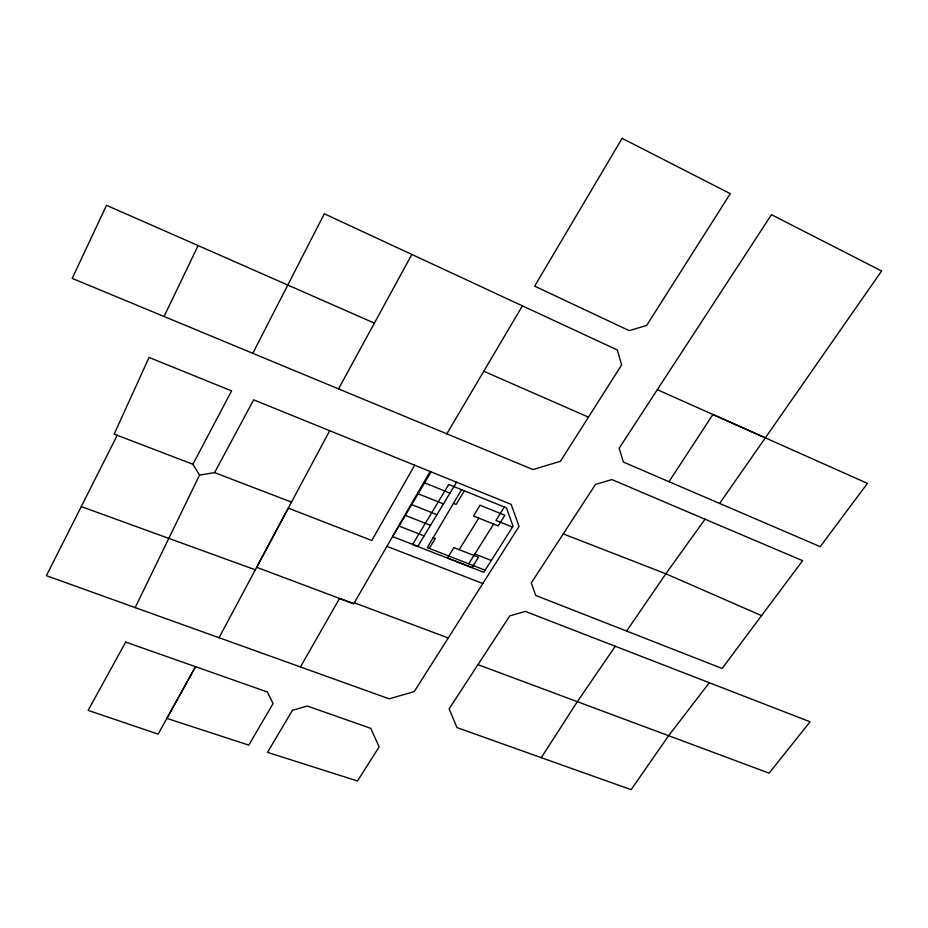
<?xml version="1.0" encoding="UTF-8"?>
<svg xmlns="http://www.w3.org/2000/svg" width="928" height="928" viewBox="0 0 928 928"><rect width="100%" height="100%" fill="white"/><g stroke="black" fill="none" stroke-linecap="round" stroke-linejoin="round"><path stroke-width="1.39" d="M164.059 316.494L198.128 245.584L374.378 323.153M117.253 435.278L46.4 575.673L135.175 607.596L199.543 475.101L214.588 472.607L291.508 502.129M252.787 353.313L324.336 213.776L617.282 349.96L621.632 364.913L560.454 461.286L532.95 469.556L72.187 278.377L106.511 205.32L198.128 245.584M192.896 464.278L231.582 390.885L149.06 357.442L114.167 434.107L192.896 464.278L199.543 475.101M219.043 637.71L329.672 430.708L511.142 504.356L519.054 526.431L414.201 691.627L389.192 698.83L135.175 607.596M214.588 472.607L253.646 399.84L329.672 430.708M338.523 388.878L411.858 254.423M414.688 465.183L371.803 540.49L288.341 508.15L256.673 567.298L353.742 603.768L354.31 602.806L448.236 637.954M300.452 666.942L339.555 598.444L353.742 603.768L430.116 471.447M446.809 433.828L522.406 305.857M461.576 489.659L427.286 547.613L485.124 570.21M431.149 471.865L392.683 536.616L417.751 546.395L456.588 482.2M429.281 548.39L435.336 538.449L433.202 537.614M464.383 490.808L456.089 504.414L453.467 503.359M459.198 549.689L478.79 518.102M468.71 563.806L493.638 524.053M504.345 507.001L495.923 520.411L512.5 527.069M477.966 664.645L769.126 773.163L810.063 721.787L525.306 611.39L509.75 615.902L449.129 708.841L456.959 727.587L541.268 757.666L577.32 701.696L615.276 646.259M668.984 481.702L719.629 503.44L881.6 270.999L771.458 214.681L619.162 448.178L623.361 462.051L668.984 481.702L712.901 414.491L765.333 437.83M626.62 631.052L665.863 573.782L705.025 519.216L802.604 560.686L722.1 668.462L535.734 595.451L531.268 582.958L595.486 484.439L611.877 479.579L705.025 519.216M709.328 682.718L668.624 735.707L631.133 789.67L541.268 757.666M81.258 506.584L255.351 569.815M386.906 546.348L482.792 583.538M563.25 533.89L665.863 573.782L761.552 615.647M474.858 553.993L491.306 560.466M398.982 526.025L424.108 535.897M405.316 515.365L430.499 525.318M411.696 504.612L436.949 514.669M418.134 493.777L443.445 503.927M424.618 482.862L449.999 493.104M719.629 503.44L820.224 546.673L867.436 483.384L657.314 389.679M483.79 371.246L588.445 417.148M125.674 642.083L88.148 710.384L158.166 734.118L195.541 666.687L166.854 718.388L248.774 745.114L273.087 703.563L267.368 691.986L125.674 642.083M622.131 138.33L534.644 286.137L629.242 330.67L646.665 325.415L730.29 193.662L622.131 138.33M292.448 710.338L267.473 752.353L357.489 780.982L379.146 746.866L370.759 728.352L307.33 706.034L292.448 710.338M448.758 484.474L412.577 544.492L483.801 572.286L513.033 526.222L506.41 507.836L448.758 484.474M453.92 547.613L447.493 558.006L472.004 567.576L478.488 557.264L453.92 547.613M480.101 505.261L473.489 515.968L498.232 525.898L504.913 515.272L480.101 505.261"/></g></svg>
